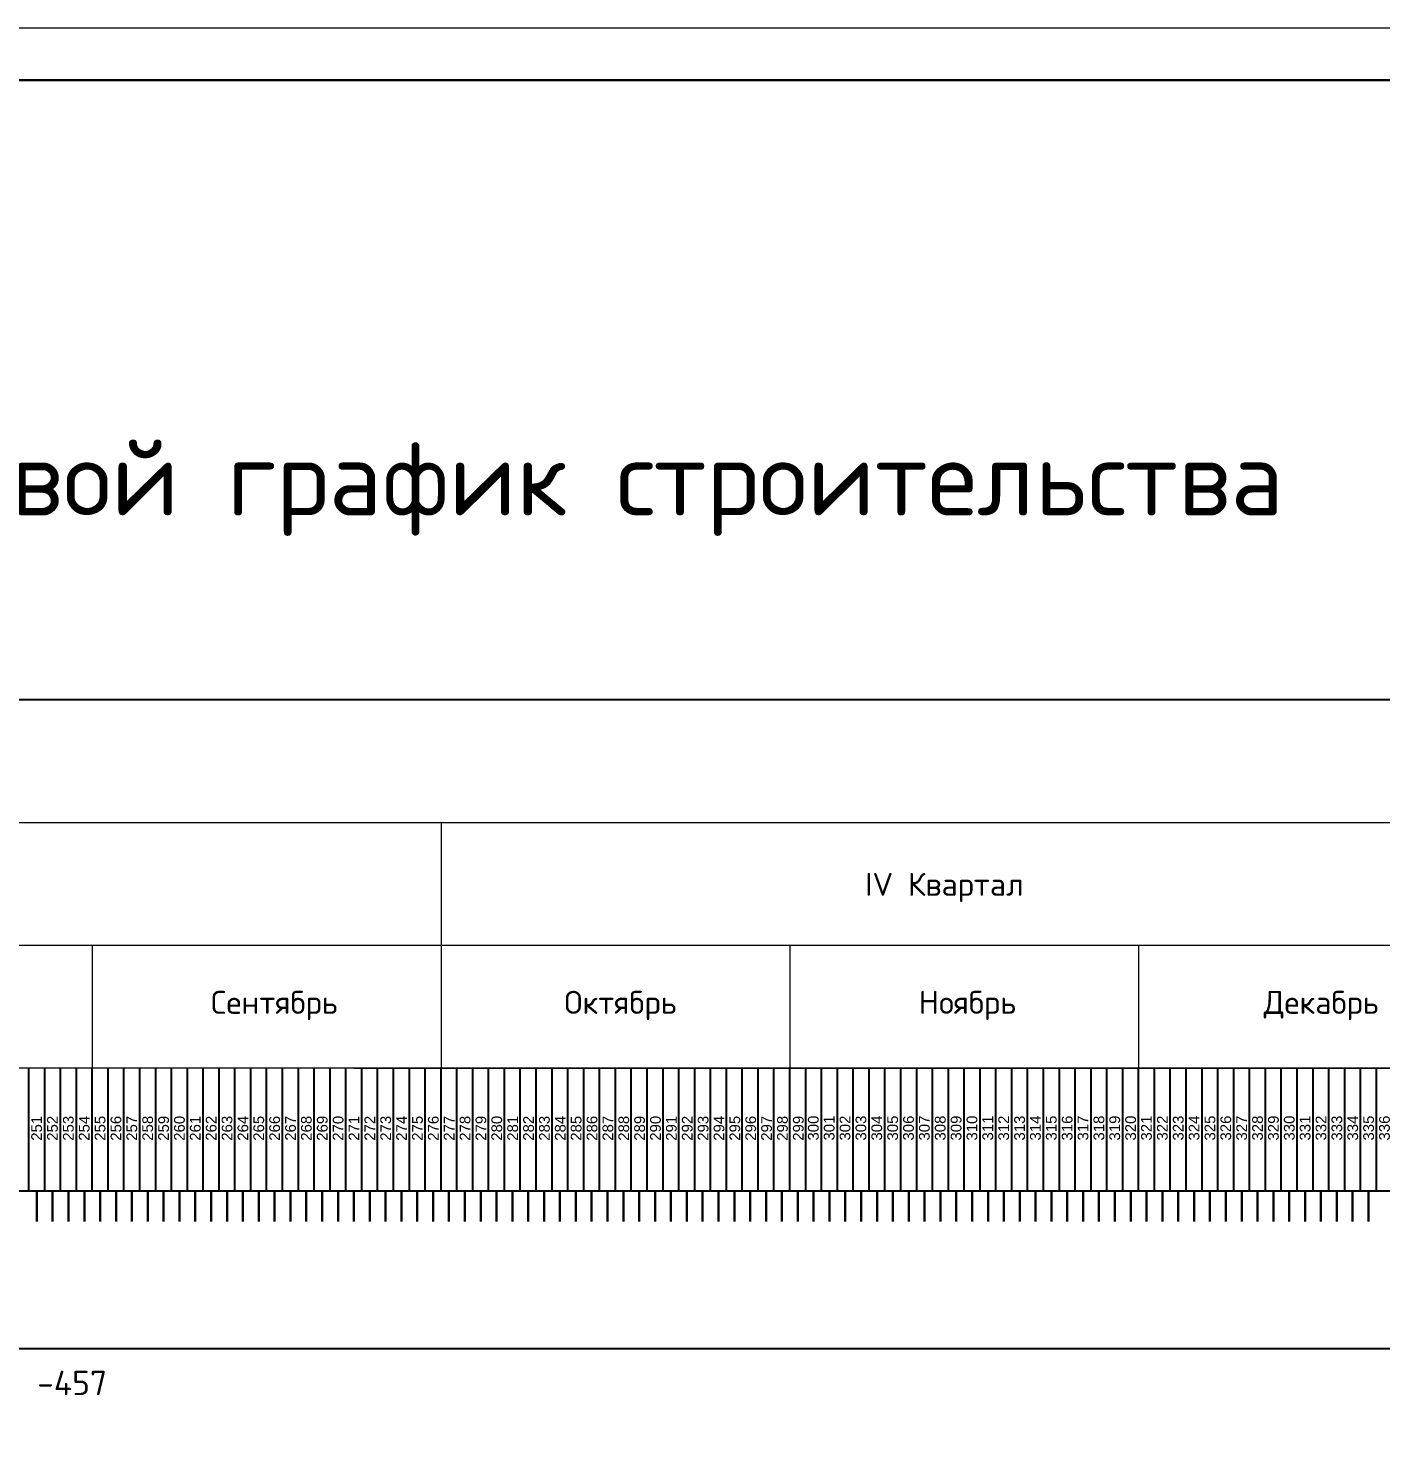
# Model space of a CAD drawing. Header units: millimetres. Extents: x -152693 to 518302, y -31658 to 793547.
# Drawn here: x -105910 to -92232, y 74219 to 88422 of the extents above; entities that cross this region are included whole.
import ezdxf

# ---------------------------------------------------------------- set-up
doc = ezdxf.new("R2010")
doc.units = ezdxf.units.MM
doc.linetypes.add('DASHED', pattern=[7, 5, -2, 0])
doc.layers.add('PDF _Текст', color=7, linetype='Continuous')
doc.styles.add('PDF ISOCPEUR', font='isocpeur.ttf')
doc.styles.get("Standard").update_dxf_attribs({"font": 'arial.ttf'})
doc.styles.add('ГОСТ 450', font='isocpeur.ttf', dxfattribs={"height": 450})

msp = doc.modelspace()

# ---------------------------------------------------------------- linework, layer by layer
at = {"color": 0, "lineweight": 30, "ltscale": 1000}
msp.add_line((-64913.2664, 87897.26969), (-150593.2664, 87897.26969), dxfattribs=at)
for p, q in [((-148355.37661, 81634.31224), (-102614.92692, 81634.31224)), ((-102614.92692, 81634.31224), (-71834.78682, 81634.31224)), ((-105902.01357, 76667.6753), (-105902.01357, 77908.17302)), ((-105902.01357, 76667.6753), (-105902.01357, 77908.17302)), ((-105741.72454, 76667.6753), (-105741.72454, 77908.17302)), ((-105741.72454, 76667.6753), (-105741.72454, 77908.17302)), ((-105581.43551, 76667.6753), (-105581.43551, 77908.17302)), ((-105581.43551, 76667.6753), (-105581.43551, 77908.17302)), ((-105421.14648, 76667.6753), (-105421.14648, 77908.17302)), ((-105421.14648, 76667.6753), (-105421.14648, 77908.17302)), ((-105260.85745, 76667.6753), (-105260.85745, 77908.17302)), ((-105260.85745, 76667.6753), (-105260.85745, 77908.17302)), ((-105100.56842, 76667.6753), (-105100.56842, 77908.17302)), ((-105100.56842, 76667.6753), (-105100.56842, 77908.17302)), ((-104940.27939, 76667.6753), (-104940.27939, 77908.17302)), ((-104940.27939, 76667.6753), (-104940.27939, 77908.17302)), ((-104779.99035, 76667.6753), (-104779.99035, 77908.17302)), ((-104779.99035, 76667.6753), (-104779.99035, 77908.17302)), ((-104619.70132, 76667.6753), (-104619.70132, 77908.17302)), ((-104619.70132, 76667.6753), (-104619.70132, 77908.17302)), ((-104459.41229, 76667.6753), (-104459.41229, 77908.17302)), ((-104459.41229, 76667.6753), (-104459.41229, 77908.17302)), ((-104299.12326, 76667.6753), (-104299.12326, 77908.17302)), ((-104299.12326, 76667.6753), (-104299.12326, 77908.17302)), ((-104138.83423, 76667.6753), (-104138.83423, 77908.17302)), ((-104138.83423, 76667.6753), (-104138.83423, 77908.17302)), ((-103978.5452, 76667.6753), (-103978.5452, 77908.17302)), ((-103978.5452, 76667.6753), (-103978.5452, 77908.17302)), ((-103818.25617, 76667.6753), (-103818.25617, 77908.17302)), ((-103818.25617, 76667.6753), (-103818.25617, 77908.17302)), ((-103657.96713, 76667.6753), (-103657.96713, 77908.17302)), ((-103657.96713, 76667.6753), (-103657.96713, 77908.17302)), ((-103497.6781, 76667.6753), (-103497.6781, 77908.17302)), ((-103497.6781, 76667.6753), (-103497.6781, 77908.17302)), ((-103337.38907, 76667.6753), (-103337.38907, 77908.17302)), ((-103337.38907, 76667.6753), (-103337.38907, 77908.17302)), ((-103177.10004, 76667.6753), (-103177.10004, 77908.17302)), ((-103177.10004, 76667.6753), (-103177.10004, 77908.17302)), ((-103016.81101, 76667.6753), (-103016.81101, 77908.17302)), ((-103016.81101, 76667.6753), (-103016.81101, 77908.17302)), ((-102856.52198, 76667.6753), (-102856.52198, 77908.17302)), ((-102856.52198, 76667.6753), (-102856.52198, 77908.17302)), ((-102696.23295, 76667.6753), (-102696.23295, 77908.17302)), ((-102696.23295, 76667.6753), (-102696.23295, 77908.17302)), ((-102535.94391, 76667.6753), (-102535.94391, 77908.17302)), ((-102535.94391, 76667.6753), (-102535.94391, 77908.17302)), ((-102375.65488, 76667.6753), (-102375.65488, 77908.17302)), ((-102375.65488, 76667.6753), (-102375.65488, 77908.17302)), ((-102215.36585, 76667.6753), (-102215.36585, 77908.17302)), ((-102215.36585, 76667.6753), (-102215.36585, 77908.17302)), ((-102055.07682, 76667.6753), (-102055.07682, 77908.17302)), ((-102055.07682, 76667.6753), (-102055.07682, 77908.17302)), ((-101894.78779, 76667.6753), (-101894.78779, 77908.17302)), ((-101894.78779, 76667.6753), (-101894.78779, 77908.17302)), ((-101734.49876, 76667.6753), (-101734.49876, 77908.17302)), ((-101734.49876, 76667.6753), (-101734.49876, 77908.17302)), ((-101574.20973, 76667.6753), (-101574.20973, 77908.17302)), ((-101574.20973, 76667.6753), (-101574.20973, 77908.17302)), ((-101413.92069, 76667.6753), (-101413.92069, 77908.17302)), ((-101413.92069, 76667.6753), (-101413.92069, 77908.17302)), ((-101253.63166, 76667.6753), (-101253.63166, 77908.17302)), ((-101253.63166, 76667.6753), (-101253.63166, 77908.17302)), ((-101093.34263, 76667.6753), (-101093.34263, 77908.17302)), ((-101093.34263, 76667.6753), (-101093.34263, 77908.17302)), ((-100933.0536, 76667.6753), (-100933.0536, 77908.17302)), ((-100933.0536, 76667.6753), (-100933.0536, 77908.17302)), ((-100772.76457, 76667.6753), (-100772.76457, 77908.17302)), ((-100772.76457, 76667.6753), (-100772.76457, 77908.17302)), ((-100612.47554, 76667.6753), (-100612.47554, 77908.17302)), ((-100612.47554, 76667.6753), (-100612.47554, 77908.17302)), ((-100452.18651, 76667.6753), (-100452.18651, 77908.17302)), ((-100452.18651, 76667.6753), (-100452.18651, 77908.17302)), ((-100291.89747, 76667.6753), (-100291.89747, 77908.17302)), ((-100291.89747, 76667.6753), (-100291.89747, 77908.17302)), ((-100131.60844, 76667.6753), (-100131.60844, 77908.17302)), ((-100131.60844, 76667.6753), (-100131.60844, 77908.17302)), ((-99971.31941, 76667.6753), (-99971.31941, 77908.17302)), ((-99971.31941, 76667.6753), (-99971.31941, 77908.17302)), ((-99811.03038, 76667.6753), (-99811.03038, 77908.17302)), ((-99811.03038, 76667.6753), (-99811.03038, 77908.17302)), ((-99650.74135, 76667.6753), (-99650.74135, 77908.17302)), ((-99650.74135, 76667.6753), (-99650.74135, 77908.17302)), ((-99490.45232, 76667.6753), (-99490.45232, 77908.17302)), ((-99490.45232, 76667.6753), (-99490.45232, 77908.17302)), ((-99330.16329, 76667.6753), (-99330.16329, 77908.17302)), ((-99330.16329, 76667.6753), (-99330.16329, 77908.17302)), ((-99169.87425, 76667.6753), (-99169.87425, 77908.17302)), ((-99169.87425, 76667.6753), (-99169.87425, 77908.17302)), ((-99009.58522, 76667.6753), (-99009.58522, 77908.17302)), ((-99009.58522, 76667.6753), (-99009.58522, 77908.17302)), ((-98849.29619, 76667.6753), (-98849.29619, 77908.17302)), ((-98849.29619, 76667.6753), (-98849.29619, 77908.17302)), ((-98689.00716, 76667.6753), (-98689.00716, 77908.17302)), ((-98689.00716, 76667.6753), (-98689.00716, 77908.17302)), ((-98528.71813, 76667.6753), (-98528.71813, 77908.17302)), ((-98528.71813, 76667.6753), (-98528.71813, 77908.17302)), ((-98368.4291, 76667.6753), (-98368.4291, 77908.17302)), ((-98368.4291, 76667.6753), (-98368.4291, 77908.17302)), ((-98208.14007, 76667.6753), (-98208.14007, 77908.17302)), ((-98208.14007, 76667.6753), (-98208.14007, 77908.17302)), ((-98047.85103, 76667.6753), (-98047.85103, 77908.17302)), ((-98047.85103, 76667.6753), (-98047.85103, 77908.17302)), ((-97887.562, 76667.6753), (-97887.562, 77908.17302)), ((-97887.562, 76667.6753), (-97887.562, 77908.17302)), ((-97727.27297, 76667.6753), (-97727.27297, 77908.17302)), ((-97727.27297, 76667.6753), (-97727.27297, 77908.17302)), ((-97566.98394, 76667.6753), (-97566.98394, 77908.17302)), ((-97566.98394, 76667.6753), (-97566.98394, 77908.17302)), ((-97406.69491, 76667.6753), (-97406.69491, 77908.17302)), ((-97406.69491, 76667.6753), (-97406.69491, 77908.17302)), ((-97246.40588, 76667.6753), (-97246.40588, 77908.17302)), ((-97246.40588, 76667.6753), (-97246.40588, 77908.17302)), ((-97086.11685, 76667.6753), (-97086.11685, 77908.17302)), ((-97086.11685, 76667.6753), (-97086.11685, 77908.17302)), ((-96925.82781, 76667.6753), (-96925.82781, 77908.17302)), ((-96925.82781, 76667.6753), (-96925.82781, 77908.17302)), ((-96765.53878, 76667.6753), (-96765.53878, 77908.17302)), ((-96765.53878, 76667.6753), (-96765.53878, 77908.17302)), ((-96605.24975, 76667.6753), (-96605.24975, 77908.17302)), ((-96605.24975, 76667.6753), (-96605.24975, 77908.17302)), ((-96444.96072, 76667.6753), (-96444.96072, 77908.17302)), ((-96444.96072, 76667.6753), (-96444.96072, 77908.17302)), ((-96284.67169, 76667.6753), (-96284.67169, 77908.17302)), ((-96284.67169, 76667.6753), (-96284.67169, 77908.17302)), ((-96124.38266, 76667.6753), (-96124.38266, 77908.17302)), ((-96124.38266, 76667.6753), (-96124.38266, 77908.17302)), ((-95964.09363, 76667.6753), (-95964.09363, 77908.17302)), ((-95964.09363, 76667.6753), (-95964.09363, 77908.17302)), ((-95803.80459, 76667.6753), (-95803.80459, 77908.17302)), ((-95803.80459, 76667.6753), (-95803.80459, 77908.17302)), ((-95643.51556, 76667.6753), (-95643.51556, 77908.17302)), ((-95643.51556, 76667.6753), (-95643.51556, 77908.17302)), ((-95483.22653, 76667.6753), (-95483.22653, 77908.17302)), ((-95483.22653, 76667.6753), (-95483.22653, 77908.17302)), ((-95322.9375, 76667.6753), (-95322.9375, 77908.17302)), ((-95322.9375, 76667.6753), (-95322.9375, 77908.17302)), ((-95162.64847, 76667.6753), (-95162.64847, 77908.17302)), ((-95162.64847, 76667.6753), (-95162.64847, 77908.17302)), ((-95002.35944, 76667.6753), (-95002.35944, 77908.17302)), ((-95002.35944, 76667.6753), (-95002.35944, 77908.17302)), ((-94842.07041, 76667.6753), (-94842.07041, 77908.17302)), ((-94842.07041, 76667.6753), (-94842.07041, 77908.17302)), ((-94681.78137, 76667.6753), (-94681.78137, 77908.17302)), ((-94681.78137, 76667.6753), (-94681.78137, 77908.17302)), ((-94521.49234, 76667.6753), (-94521.49234, 77908.17302)), ((-94521.49234, 76667.6753), (-94521.49234, 77908.17302)), ((-94361.20331, 76667.6753), (-94361.20331, 77908.17302)), ((-94361.20331, 76667.6753), (-94361.20331, 77908.17302)), ((-94200.91428, 76667.6753), (-94200.91428, 77908.17302)), ((-94200.91428, 76667.6753), (-94200.91428, 77908.17302)), ((-94040.62525, 76667.6753), (-94040.62525, 77908.17302)), ((-94040.62525, 76667.6753), (-94040.62525, 77908.17302)), ((-93880.33622, 76667.6753), (-93880.33622, 77908.17302)), ((-93880.33622, 76667.6753), (-93880.33622, 77908.17302)), ((-93720.04719, 76667.6753), (-93720.04719, 77908.17302)), ((-93720.04719, 76667.6753), (-93720.04719, 77908.17302)), ((-93559.75815, 76667.6753), (-93559.75815, 77908.17302)), ((-93559.75815, 76667.6753), (-93559.75815, 77908.17302)), ((-93399.46912, 76667.6753), (-93399.46912, 77908.17302)), ((-93399.46912, 76667.6753), (-93399.46912, 77908.17302)), ((-93239.18009, 76667.6753), (-93239.18009, 77908.17302)), ((-93239.18009, 76667.6753), (-93239.18009, 77908.17302)), ((-93078.89106, 76667.6753), (-93078.89106, 77908.17302)), ((-93078.89106, 76667.6753), (-93078.89106, 77908.17302)), ((-92918.60203, 76667.6753), (-92918.60203, 77908.17302)), ((-92918.60203, 76667.6753), (-92918.60203, 77908.17302)), ((-92758.313, 76667.6753), (-92758.313, 77908.17302)), ((-92758.313, 76667.6753), (-92758.313, 77908.17302)), ((-92598.02397, 76667.6753), (-92598.02397, 77908.17302)), ((-92598.02397, 76667.6753), (-92598.02397, 77908.17302)), ((-92437.73493, 76667.6753), (-92437.73493, 77908.17302)), ((-92437.73493, 76667.6753), (-92437.73493, 77908.17302)), ((-92277.4459, 76667.6753), (-92277.4459, 77908.17302)), ((-92277.4459, 76667.6753), (-92277.4459, 77908.17302)), ((-145974.27143, 76667.6753), (-69035.53635, 76667.6753)), ((-105821.86906, 76667.6753), (-105821.86906, 76356.38935)), ((-105821.86906, 76356.38935), (-105821.86906, 76667.6753)), ((-105661.58003, 76667.6753), (-105661.58003, 76356.38935)), ((-105661.58003, 76667.6753), (-105661.58003, 76356.38935)), ((-105661.58003, 76356.38935), (-105661.58003, 76667.6753)), ((-105501.291, 76667.6753), (-105501.291, 76356.38935)), ((-105501.291, 76667.6753), (-105501.291, 76356.38935)), ((-105501.291, 76356.38935), (-105501.291, 76667.6753)), ((-105341.00196, 76667.6753), (-105341.00196, 76356.38935)), ((-105341.00196, 76356.38935), (-105341.00196, 76667.6753)), ((-105180.71293, 76667.6753), (-105180.71293, 76356.38935)), ((-105180.71293, 76667.6753), (-105180.71293, 76356.38935)), ((-105180.71293, 76356.38935), (-105180.71293, 76667.6753)), ((-105020.4239, 76667.6753), (-105020.4239, 76356.38935)), ((-105020.4239, 76356.38935), (-105020.4239, 76667.6753)), ((-104860.13487, 76667.6753), (-104860.13487, 76356.38935)), ((-104860.13487, 76667.6753), (-104860.13487, 76356.38935)), ((-104860.13487, 76356.38935), (-104860.13487, 76667.6753)), ((-104699.84584, 76667.6753), (-104699.84584, 76356.38935)), ((-104699.84584, 76356.38935), (-104699.84584, 76667.6753)), ((-104539.55681, 76667.6753), (-104539.55681, 76356.38935)), ((-104539.55681, 76667.6753), (-104539.55681, 76356.38935)), ((-104539.55681, 76356.38935), (-104539.55681, 76667.6753)), ((-104379.26778, 76667.6753), (-104379.26778, 76356.38935)), ((-104379.26778, 76667.6753), (-104379.26778, 76356.38935)), ((-104379.26778, 76356.38935), (-104379.26778, 76667.6753)), ((-104218.97874, 76667.6753), (-104218.97874, 76356.38935)), ((-104218.97874, 76356.38935), (-104218.97874, 76667.6753)), ((-104058.68971, 76667.6753), (-104058.68971, 76356.38935)), ((-104058.68971, 76667.6753), (-104058.68971, 76356.38935)), ((-104058.68971, 76356.38935), (-104058.68971, 76667.6753)), ((-103898.40068, 76667.6753), (-103898.40068, 76356.38935)), ((-103898.40068, 76356.38935), (-103898.40068, 76667.6753)), ((-103738.11165, 76667.6753), (-103738.11165, 76356.38935)), ((-103738.11165, 76667.6753), (-103738.11165, 76356.38935)), ((-103738.11165, 76356.38935), (-103738.11165, 76667.6753)), ((-103577.82262, 76667.6753), (-103577.82262, 76356.38935)), ((-103577.82262, 76356.38935), (-103577.82262, 76667.6753)), ((-103417.53359, 76667.6753), (-103417.53359, 76356.38935)), ((-103417.53359, 76667.6753), (-103417.53359, 76356.38935)), ((-103417.53359, 76667.6753), (-103417.53359, 76356.38935)), ((-103417.53359, 76356.38935), (-103417.53359, 76667.6753)), ((-103257.24456, 76667.6753), (-103257.24456, 76356.38935)), ((-103257.24456, 76356.38935), (-103257.24456, 76667.6753)), ((-103096.95552, 76667.6753), (-103096.95552, 76356.38935)), ((-103096.95552, 76667.6753), (-103096.95552, 76356.38935)), ((-103096.95552, 76356.38935), (-103096.95552, 76667.6753)), ((-102936.66649, 76667.6753), (-102936.66649, 76356.38935)), ((-102936.66649, 76356.38935), (-102936.66649, 76667.6753)), ((-102776.37746, 76667.6753), (-102776.37746, 76356.38935)), ((-102776.37746, 76667.6753), (-102776.37746, 76356.38935)), ((-102776.37746, 76356.38935), (-102776.37746, 76667.6753)), ((-102616.08843, 76667.6753), (-102616.08843, 76356.38935)), ((-102616.08843, 76356.38935), (-102616.08843, 76667.6753)), ((-102455.7994, 76667.6753), (-102455.7994, 76356.38935)), ((-102455.7994, 76667.6753), (-102455.7994, 76356.38935)), ((-102455.7994, 76356.38935), (-102455.7994, 76667.6753)), ((-102295.51037, 76667.6753), (-102295.51037, 76356.38935)), ((-102295.51037, 76667.6753), (-102295.51037, 76356.38935)), ((-102295.51037, 76356.38935), (-102295.51037, 76667.6753)), ((-102135.22134, 76667.6753), (-102135.22134, 76356.38935)), ((-102135.22134, 76356.38935), (-102135.22134, 76667.6753)), ((-101974.9323, 76667.6753), (-101974.9323, 76356.38935)), ((-101974.9323, 76667.6753), (-101974.9323, 76356.38935)), ((-101974.9323, 76356.38935), (-101974.9323, 76667.6753)), ((-101814.64327, 76667.6753), (-101814.64327, 76356.38935)), ((-101814.64327, 76356.38935), (-101814.64327, 76667.6753)), ((-101654.35424, 76667.6753), (-101654.35424, 76356.38935)), ((-101654.35424, 76667.6753), (-101654.35424, 76356.38935)), ((-101654.35424, 76356.38935), (-101654.35424, 76667.6753)), ((-101494.06521, 76667.6753), (-101494.06521, 76356.38935)), ((-101494.06521, 76356.38935), (-101494.06521, 76667.6753)), ((-101333.77618, 76667.6753), (-101333.77618, 76356.38935)), ((-101333.77618, 76667.6753), (-101333.77618, 76356.38935)), ((-101333.77618, 76356.38935), (-101333.77618, 76667.6753)), ((-101173.48715, 76667.6753), (-101173.48715, 76356.38935)), ((-101173.48715, 76667.6753), (-101173.48715, 76356.38935)), ((-101173.48715, 76356.38935), (-101173.48715, 76667.6753)), ((-101013.19812, 76667.6753), (-101013.19812, 76356.38935)), ((-101013.19812, 76356.38935), (-101013.19812, 76667.6753)), ((-100852.90908, 76667.6753), (-100852.90908, 76356.38935)), ((-100852.90908, 76667.6753), (-100852.90908, 76356.38935)), ((-100852.90908, 76356.38935), (-100852.90908, 76667.6753)), ((-100692.62005, 76667.6753), (-100692.62005, 76356.38935)), ((-100692.62005, 76356.38935), (-100692.62005, 76667.6753)), ((-100532.33102, 76667.6753), (-100532.33102, 76356.38935)), ((-100532.33102, 76667.6753), (-100532.33102, 76356.38935)), ((-100532.33102, 76356.38935), (-100532.33102, 76667.6753)), ((-100372.04199, 76667.6753), (-100372.04199, 76356.38935)), ((-100372.04199, 76356.38935), (-100372.04199, 76667.6753)), ((-100211.75296, 76667.6753), (-100211.75296, 76356.38935)), ((-100211.75296, 76667.6753), (-100211.75296, 76356.38935)), ((-100211.75296, 76356.38935), (-100211.75296, 76667.6753)), ((-100051.46393, 76667.6753), (-100051.46393, 76356.38935)), ((-100051.46393, 76667.6753), (-100051.46393, 76356.38935)), ((-100051.46393, 76356.38935), (-100051.46393, 76667.6753)), ((-99891.1749, 76667.6753), (-99891.1749, 76356.38935)), ((-99891.1749, 76356.38935), (-99891.1749, 76667.6753)), ((-99730.88586, 76667.6753), (-99730.88586, 76356.38935)), ((-99730.88586, 76667.6753), (-99730.88586, 76356.38935)), ((-99730.88586, 76356.38935), (-99730.88586, 76667.6753)), ((-99570.59683, 76667.6753), (-99570.59683, 76356.38935)), ((-99570.59683, 76356.38935), (-99570.59683, 76667.6753)), ((-99410.3078, 76667.6753), (-99410.3078, 76356.38935)), ((-99410.3078, 76667.6753), (-99410.3078, 76356.38935)), ((-99410.3078, 76356.38935), (-99410.3078, 76667.6753)), ((-99250.01877, 76667.6753), (-99250.01877, 76356.38935)), ((-99250.01877, 76356.38935), (-99250.01877, 76667.6753)), ((-99089.72974, 76667.6753), (-99089.72974, 76356.38935)), ((-99089.72974, 76667.6753), (-99089.72974, 76356.38935)), ((-99089.72974, 76356.38935), (-99089.72974, 76667.6753)), ((-98929.44071, 76667.6753), (-98929.44071, 76356.38935)), ((-98929.44071, 76667.6753), (-98929.44071, 76356.38935)), ((-98929.44071, 76356.38935), (-98929.44071, 76667.6753)), ((-98769.15168, 76667.6753), (-98769.15168, 76356.38935)), ((-98769.15168, 76356.38935), (-98769.15168, 76667.6753)), ((-98608.86264, 76667.6753), (-98608.86264, 76356.38935)), ((-98608.86264, 76667.6753), (-98608.86264, 76356.38935)), ((-98608.86264, 76356.38935), (-98608.86264, 76667.6753)), ((-98448.57361, 76667.6753), (-98448.57361, 76356.38935)), ((-98448.57361, 76356.38935), (-98448.57361, 76667.6753)), ((-98288.28458, 76667.6753), (-98288.28458, 76356.38935)), ((-98288.28458, 76667.6753), (-98288.28458, 76356.38935)), ((-98288.28458, 76356.38935), (-98288.28458, 76667.6753)), ((-98127.99555, 76667.6753), (-98127.99555, 76356.38935)), ((-98127.99555, 76356.38935), (-98127.99555, 76667.6753)), ((-97967.70652, 76667.6753), (-97967.70652, 76356.38935)), ((-97967.70652, 76667.6753), (-97967.70652, 76356.38935)), ((-97967.70652, 76667.6753), (-97967.70652, 76356.38935)), ((-97967.70652, 76356.38935), (-97967.70652, 76667.6753)), ((-97807.41749, 76667.6753), (-97807.41749, 76356.38935)), ((-97807.41749, 76356.38935), (-97807.41749, 76667.6753)), ((-97647.12846, 76667.6753), (-97647.12846, 76356.38935)), ((-97647.12846, 76667.6753), (-97647.12846, 76356.38935)), ((-97647.12846, 76356.38935), (-97647.12846, 76667.6753)), ((-97486.83942, 76667.6753), (-97486.83942, 76356.38935)), ((-97486.83942, 76356.38935), (-97486.83942, 76667.6753)), ((-97326.55039, 76667.6753), (-97326.55039, 76356.38935)), ((-97326.55039, 76667.6753), (-97326.55039, 76356.38935)), ((-97326.55039, 76356.38935), (-97326.55039, 76667.6753)), ((-97166.26136, 76667.6753), (-97166.26136, 76356.38935)), ((-97166.26136, 76356.38935), (-97166.26136, 76667.6753)), ((-97005.97233, 76667.6753), (-97005.97233, 76356.38935)), ((-97005.97233, 76667.6753), (-97005.97233, 76356.38935)), ((-97005.97233, 76356.38935), (-97005.97233, 76667.6753)), ((-96845.6833, 76667.6753), (-96845.6833, 76356.38935)), ((-96845.6833, 76667.6753), (-96845.6833, 76356.38935)), ((-96845.6833, 76356.38935), (-96845.6833, 76667.6753)), ((-96685.39427, 76667.6753), (-96685.39427, 76356.38935)), ((-96685.39427, 76356.38935), (-96685.39427, 76667.6753)), ((-96525.10524, 76667.6753), (-96525.10524, 76356.38935)), ((-96525.10524, 76667.6753), (-96525.10524, 76356.38935)), ((-96525.10524, 76356.38935), (-96525.10524, 76667.6753)), ((-96364.8162, 76667.6753), (-96364.8162, 76356.38935)), ((-96364.8162, 76356.38935), (-96364.8162, 76667.6753)), ((-96204.52717, 76667.6753), (-96204.52717, 76356.38935)), ((-96204.52717, 76667.6753), (-96204.52717, 76356.38935)), ((-96204.52717, 76356.38935), (-96204.52717, 76667.6753)), ((-96044.23814, 76667.6753), (-96044.23814, 76356.38935)), ((-96044.23814, 76356.38935), (-96044.23814, 76667.6753)), ((-95883.94911, 76667.6753), (-95883.94911, 76356.38935)), ((-95883.94911, 76667.6753), (-95883.94911, 76356.38935)), ((-95883.94911, 76356.38935), (-95883.94911, 76667.6753)), ((-95723.66008, 76667.6753), (-95723.66008, 76356.38935)), ((-95723.66008, 76667.6753), (-95723.66008, 76356.38935)), ((-95723.66008, 76356.38935), (-95723.66008, 76667.6753)), ((-95563.37105, 76667.6753), (-95563.37105, 76356.38935)), ((-95563.37105, 76356.38935), (-95563.37105, 76667.6753)), ((-95403.08202, 76667.6753), (-95403.08202, 76356.38935)), ((-95403.08202, 76667.6753), (-95403.08202, 76356.38935)), ((-95403.08202, 76356.38935), (-95403.08202, 76667.6753)), ((-95242.79298, 76667.6753), (-95242.79298, 76356.38935)), ((-95242.79298, 76356.38935), (-95242.79298, 76667.6753)), ((-95082.50395, 76667.6753), (-95082.50395, 76356.38935)), ((-95082.50395, 76667.6753), (-95082.50395, 76356.38935)), ((-95082.50395, 76356.38935), (-95082.50395, 76667.6753)), ((-94922.21492, 76667.6753), (-94922.21492, 76356.38935)), ((-94922.21492, 76356.38935), (-94922.21492, 76667.6753)), ((-94761.92589, 76667.6753), (-94761.92589, 76356.38935)), ((-94761.92589, 76667.6753), (-94761.92589, 76356.38935)), ((-94761.92589, 76356.38935), (-94761.92589, 76667.6753)), ((-94601.63686, 76667.6753), (-94601.63686, 76356.38935)), ((-94601.63686, 76667.6753), (-94601.63686, 76356.38935)), ((-94601.63686, 76356.38935), (-94601.63686, 76667.6753)), ((-94441.34783, 76667.6753), (-94441.34783, 76356.38935)), ((-94441.34783, 76356.38935), (-94441.34783, 76667.6753)), ((-94281.0588, 76667.6753), (-94281.0588, 76356.38935)), ((-94281.0588, 76667.6753), (-94281.0588, 76356.38935)), ((-94281.0588, 76356.38935), (-94281.0588, 76667.6753)), ((-94120.76976, 76667.6753), (-94120.76976, 76356.38935)), ((-94120.76976, 76356.38935), (-94120.76976, 76667.6753)), ((-93960.48073, 76667.6753), (-93960.48073, 76356.38935)), ((-93960.48073, 76667.6753), (-93960.48073, 76356.38935)), ((-93960.48073, 76356.38935), (-93960.48073, 76667.6753)), ((-93800.1917, 76667.6753), (-93800.1917, 76356.38935)), ((-93800.1917, 76356.38935), (-93800.1917, 76667.6753)), ((-93639.90267, 76667.6753), (-93639.90267, 76356.38935)), ((-93639.90267, 76667.6753), (-93639.90267, 76356.38935)), ((-93639.90267, 76356.38935), (-93639.90267, 76667.6753)), ((-93479.61364, 76667.6753), (-93479.61364, 76356.38935)), ((-93479.61364, 76667.6753), (-93479.61364, 76356.38935)), ((-93479.61364, 76356.38935), (-93479.61364, 76667.6753)), ((-93319.32461, 76667.6753), (-93319.32461, 76356.38935)), ((-93319.32461, 76356.38935), (-93319.32461, 76667.6753)), ((-93159.03558, 76667.6753), (-93159.03558, 76356.38935)), ((-93159.03558, 76667.6753), (-93159.03558, 76356.38935)), ((-93159.03558, 76356.38935), (-93159.03558, 76667.6753)), ((-92998.74654, 76667.6753), (-92998.74654, 76356.38935)), ((-92998.74654, 76356.38935), (-92998.74654, 76667.6753)), ((-92838.45751, 76667.6753), (-92838.45751, 76356.38935)), ((-92838.45751, 76667.6753), (-92838.45751, 76356.38935)), ((-92838.45751, 76356.38935), (-92838.45751, 76667.6753)), ((-92678.16848, 76667.6753), (-92678.16848, 76356.38935)), ((-92678.16848, 76356.38935), (-92678.16848, 76667.6753)), ((-92678.16848, 76667.6753), (-92678.16848, 76356.38935)), ((-92678.16848, 76667.6753), (-92678.16848, 76356.38935)), ((-92678.16848, 76356.38935), (-92678.16848, 76667.6753)), ((-92517.87945, 76667.6753), (-92517.87945, 76356.38935)), ((-92517.87945, 76667.6753), (-92517.87945, 76356.38935)), ((-92517.87945, 76356.38935), (-92517.87945, 76667.6753)), ((-92357.59042, 76667.6753), (-92357.59042, 76356.38935)), ((-92357.59042, 76667.6753), (-92357.59042, 76356.38935)), ((-92357.59042, 76356.38935), (-92357.59042, 76667.6753)), ((-70055.09251, 75070.12998), (-145974.27143, 75070.12998))]:
    msp.add_line(p, q)
at = {"color": 0, "linetype": 'ByBlock', "lineweight": 15, "ltscale": 20}
msp.add_lwpolyline([(-152693.2664, 26052.26969), (-64388.2664, 26052.26969), (-64388.2664, 88422.26969), (-152693.2664, 88422.26969)], close=True, dxfattribs=at)
at = {"lineweight": 20}
for points in [[(-104993.70906, 81634.31224), (-102614.92692, 81634.31224), (-69035.53635, 81634.31224), (-69035.53635, 80389.16846)], [(-148355.37661, 80389.16846), (-95004.68247, 80389.16846)], [(-102614.92692, 80389.16846), (-69035.53635, 80389.16846), (-69035.53635, 79148.67074)], [(-101734.49876, 80389.16846), (-101734.49876, 79148.67074), (-101734.49876, 79148.67074)], [(-148355.37661, 79148.67074), (-69035.53635, 79148.67074), (-69035.53635, 77908.17302), (-148355.37661, 77908.17302)], [(-105260.85745, 79148.67074), (-105260.85745, 77908.17302)], [(-105260.85745, 79148.67074), (-105260.85745, 77908.17302)], [(-101734.49876, 79148.67074), (-101734.49876, 77908.17302)], [(-101734.49876, 79148.67074), (-101734.49876, 77908.17302)], [(-98208.14007, 79148.67074), (-98208.14007, 77908.17302)], [(-98208.14007, 79148.67074), (-98208.14007, 77908.17302)], [(-94681.78137, 79148.67074), (-94681.78137, 77908.17302)], [(-94681.78137, 79148.67074), (-94681.78137, 77908.17302)], [(-102614.92692, 77908.17302), (-69035.53635, 77908.17302)], [(-102285.05674, 77908.17302), (-102285.05674, 77908.17302)], [(-96988.54961, 76667.6753), (-96988.54961, 76667.6753)]]:
    msp.add_lwpolyline(points, dxfattribs=at)

# ---------------------------------------------------------------- texts
at = {"lineweight": 20, "char_height": 232.443734, "attachment_point": 5, "style": 'ГОСТ 450'}
for s, width, insert in [('IV Квартал', 3268.2742461, (-96646.35504, 79733.66874)), ('Сентябрь', 1549.6248917, (-103418.89055, 78540.46149)), ('Октябрь', 1549.6248917, (-99919.17078, 78540.46149)), ('Ноябрь', 1549.6248917, (-96411.94536, 78540.46149)), ('Декабрь', 1549.6248917, (-92835.0103, 78540.46149))]:
    msp.add_mtext_dynamic_manual_height_columns(s, width=width, gutter_width=9.68516, heights=[0], dxfattribs=dict(at, insert=insert))
at = {"char_height": 108.2635125, "attachment_point": 1, "rotation": 90}
for s, insert, width in [('\\pxsm0.889;251\\P252\\P253\\P254\\P255\\P256\\P257\\P258\\P259\\P260\\P261\\P262\\P263\\P264\\P265\\P266\\P267\\P268\\P269\\P270\\P271\\P272\\P273\\P274\\P275\\P276\\P277\\P278\\P279\\P280\\P281\\P282\\P283\\P284\\P285\\P286\\P287\\P288\\P289\\P290\\P291\\P292\\P293\\P294\\P295\\P296\\P297\\P298\\P299', (-105877.94335, 77172.64846), 253.9503095), ('\\pxsm0.8888;300\\P301\\P302\\P303\\P304\\P305\\P306\\P307\\P308\\P309\\P310\\P311 \\P312\\P313\\P314\\P315\\P316\\P317\\P318\\P319\\P320\\P321\\P322\\P323\\P324\\P325\\P326\\P327\\P328\\P329\\P330\\P331\\P332\\P333\\P334\\P335\\P336\\P337\\P338\\P339\\P340\\P341\\P342\\P343\\P344\\P345\\P346\\P347\\P348\\P349\\P350\\P351\\P352\\P353\\P354\\P355\\P356\\P357\\P358\\P359', (-98025.0716, 77174.82688), 251.9342155)]:
    msp.add_mtext(s, dxfattribs=dict(at, insert=insert, width=width))
at = {"lineweight": 20, "insert": (-105817.59153, 74600.94916), "char_height": 246.897184, "attachment_point": 7, "style": 'PDF ISOCPEUR'}
msp.add_mtext('-457', dxfattribs=at)
at = {"layer": 'PDF _Текст', "linetype": 'DASHED', "lineweight": 20, "insert": (-121484.43898, 83287.37167), "char_height": 762.3665131, "attachment_point": 7, "style": 'PDF ISOCPEUR'}
msp.add_mtext('Комплексный укрупненный сетевой график строительства', dxfattribs=at)

doc.saveas('drawing.dxf')
